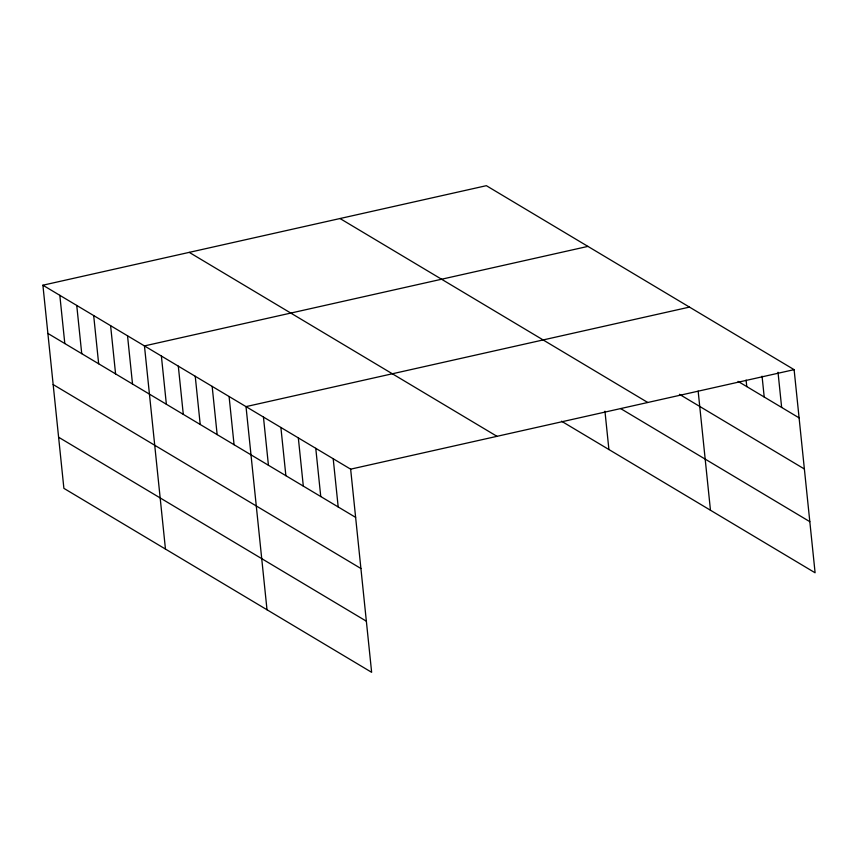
<?xml version="1.0" encoding="UTF-8"?>
<svg xmlns="http://www.w3.org/2000/svg" width="858" height="858" viewBox="0 0 858 858"><rect width="100%" height="100%" fill="white"/><g stroke="black" fill="none" stroke-linecap="round" stroke-linejoin="round"><path stroke-width="1.29" d="M42.9 285.21L350.643 469.165L371.643 672.318L63.889 488.352L42.9 285.21L486.357 185.682L794.111 369.648L815.1 572.79L561.518 421.203M587.912 246.396L144.455 345.913L165.455 549.066M689.478 307.1L246.01 406.617L267.01 609.77M350.643 469.165L794.111 369.648M738.052 381.381L799.088 417.867M679.429 394.305L804.375 468.994M340.015 218.522L647.769 402.488M620.548 408.526L809.813 521.664M189.243 252.37L496.986 436.325M47.887 333.43L355.63 517.385M53.164 384.556L360.918 568.511M58.612 437.226L366.355 621.192M778.013 372.254L781.649 407.443M762.054 376.169L764.21 397.018M746.095 380.073L746.771 386.593M698.155 391.109L710.467 510.242M604.944 411.196L608.912 449.538M333.204 458.74L338.191 506.96M315.765 448.316L320.753 496.535M298.327 437.891L303.314 486.111M280.888 427.466L285.875 475.686M263.449 417.042L268.436 465.261M229.086 396.503L234.073 444.723M212.162 386.39L217.149 434.609M195.238 376.265L200.214 424.485M178.314 366.151L183.29 414.371M161.379 356.038L166.366 404.247M127.531 335.8L132.518 384.019M110.607 325.675L115.583 373.895M93.683 315.562L98.659 363.781M76.748 305.448L81.735 353.657M59.824 295.324L64.811 343.543"/></g></svg>
